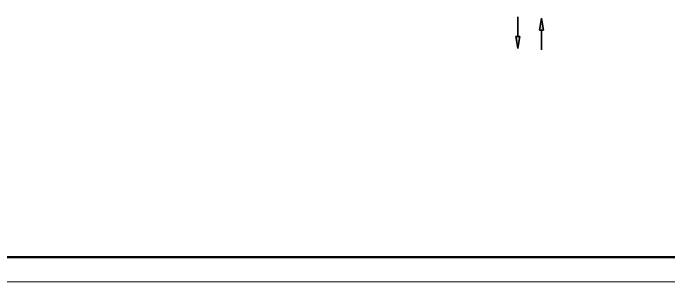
# Model space of a CAD drawing. Header units: millimetres. Extents: x -3929 to 624051, y 52832 to 514950.
# Drawn here: x 65159 to 78451, y 65329 to 70767 of the extents above; entities that cross this region are included whole.
import ezdxf

# ---------------------------------------------------------------- set-up
doc = ezdxf.new("R2010")
doc.units = ezdxf.units.MM
doc.layers.add('9_Форматы', color=7, linetype='Continuous')
doc.layers.add('ОВ-рамка', color=7, linetype='Continuous', lineweight=30)

# ---------------------------------------------------------------- blocks, each defined once
blk = doc.blocks.new('*U2974')
at = {"layer": '9_Форматы', "color": 7, "linetype": 'Continuous', "lineweight": 9, "ltscale": 100}
blk.add_lwpolyline([(5, -5), (5, 415), (-886, 415), (-886, -5)], close=True, dxfattribs=at)
at = {"layer": '9_Форматы', "color": 7, "linetype": 'Continuous', "lineweight": 9, "ltscale": 100, "const_width": 0.5}
blk.add_lwpolyline([(0, 0), (0, 410), (-866, 410), (-866, 0)], close=True, dxfattribs=at)
blk = doc.blocks.new('Стрелка')
at = {"linetype": 'ByBlock', "lineweight": -2}
blk.add_hatch(color=0, dxfattribs=at).paths.add_polyline_path([(-50, -300), (50, -300), (0, 0)])
at = {"color": 0, "linetype": 'ByBlock', "lineweight": -2}
for p, q in [((0, 0), (-50, -300)), ((50, -300), (0, 0)), ((-50, -300), (50, -300)), ((0, -300), (0, -800))]:
    blk.add_line(p, q, dxfattribs=at)

msp = doc.modelspace()

# ---------------------------------------------------------------- block references
at = {"color": 5, "lineweight": 30, "ltscale": 0.1, "true_color": 0x0000ff, "xscale": 0.7998046874999999, "yscale": 0.7998046874999999, "zscale": 0.7998046874999999, "rotation": 180}
msp.add_blockref('Стрелка', (75386.881, 70053.792), dxfattribs=at)
at = {"color": 1, "lineweight": 30, "ltscale": 0.1, "true_color": 0xff0000, "xscale": -0.7998046874999999, "yscale": 0.7998046874999999, "zscale": 0.7998046874999999}
msp.add_blockref('Стрелка', (75868.93, 70662.23), dxfattribs=at)
at = {"layer": 'ОВ-рамка', "ltscale": 100, "transparency": 33554687, "xscale": 100, "yscale": 100, "zscale": 100}
msp.add_blockref('*U2974', (100531.237, 65829.189, 576.986), dxfattribs=at)

doc.saveas('drawing.dxf')
